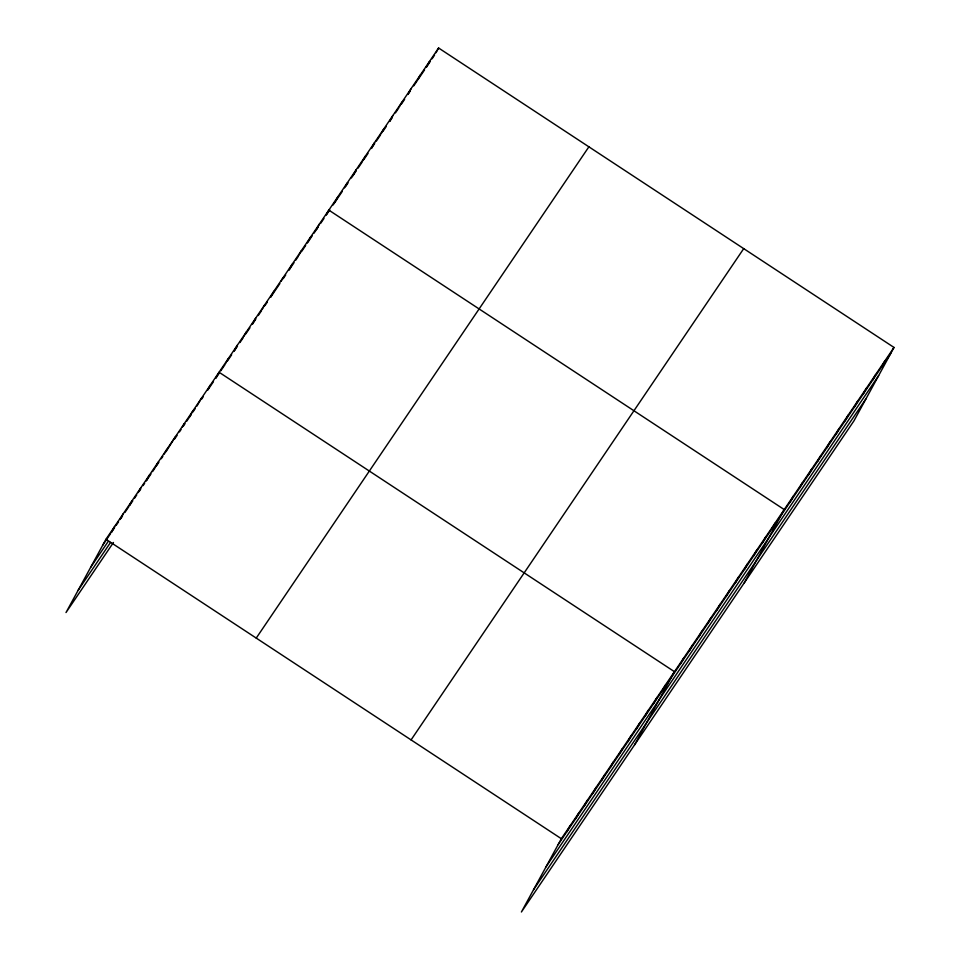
<?xml version="1.0" encoding="UTF-8"?>
<svg xmlns="http://www.w3.org/2000/svg" width="960" height="960" viewBox="0 0 960 960"><rect width="100%" height="100%" fill="white"/><g stroke="black" fill="none" stroke-linecap="round" stroke-linejoin="round"><path stroke-width="1.44" d="M894 347.448L561.348 838.716L521.4 912L854.04 420.72L894 347.448L438.6 48L105.96 539.28L66 612.552L113.46 542.472M114.66 526.428L111.432 532.344L114.6 527.664M120.132 519.492L123.36 513.576M129.48 505.464L132.06 500.724M138.18 492.612L140.76 487.884M149.46 475.032L146.232 480.948L150.984 473.94M155.58 466.92L158.16 462.18M164.28 454.068L166.86 449.328M175.56 436.488L166.008 451.74M182.328 427.188L184.26 423.636M189.732 416.7L192.96 410.784M201.66 397.944L196.848 406.188M207.78 389.82L210.36 385.092M225.624 363.468L228.204 358.728M237.348 345.216L234.132 351.132L237.456 346.224M243.924 336.444L246.504 331.716M255.648 318.204L252.42 324.12L255.756 319.2M262.212 309.42L264.792 304.692M273.948 291.18L270.72 297.096L279.864 283.584M281.16 281.22L283.092 277.668M292.236 264.156L289.02 270.072L294 262.704M298.812 255.384L301.392 250.656M307.308 243.06L310.536 237.144M316.452 229.548L319.68 223.632M326.256 214.848L328.836 210.12L784.224 509.568L744.264 582.84M334.752 202.524L337.98 196.608M344.544 187.836L347.124 183.096M353.052 175.5L356.268 169.596M362.844 160.812L365.424 156.084M374.568 142.572L371.34 148.488L374.676 143.568M381.132 133.788L383.712 129.06M392.868 115.548L389.64 121.464L392.136 117.78M399.432 106.776L402.012 102.036M411.156 88.536L407.94 94.44L410.424 90.756M417.732 79.752L420.312 75.024M429.456 61.512L426.228 67.428L430.392 61.284M436.02 52.728L438.6 48M566.832 831.78L570.048 825.876M575.52 818.94L578.748 813.024M584.22 806.088L587.448 800.172M592.92 793.236L596.148 787.32M601.62 780.396L604.848 774.48M610.32 767.544L613.548 761.628M619.02 754.692L622.248 748.776M627.72 741.84L630.948 735.924M636.42 729L639.648 723.084M645.12 716.148L648.348 710.232M653.82 703.296L657.048 697.38M662.52 690.444L665.748 684.54M634.5 744.972L674.448 671.688L219.06 372.24L215.832 378.156L219.156 373.248M680.376 664.092L683.592 658.176M689.52 650.58L692.748 644.664M698.664 637.068L701.892 631.152M707.82 623.556L711.036 617.64M716.964 610.056L720.192 604.14M726.108 596.544L729.336 590.628M735.264 583.032L738.48 577.116M744.408 569.52L747.636 563.604M753.552 556.008L756.78 550.092M762.696 542.496L765.924 536.58M771.852 528.996L775.08 523.08M790.14 501.972L793.368 496.056M799.296 488.46L802.512 482.544M808.44 474.948L811.668 469.032M817.584 461.436L820.812 455.52M826.74 447.924L829.956 442.02M835.884 434.424L839.112 428.508M845.028 420.912L848.256 414.996M854.184 407.4L857.4 401.484M863.328 393.888L866.556 387.972M872.472 380.376L875.7 374.46M881.616 366.864L884.844 360.96M102.732 545.184L110.64 533.508M116.184 525.336L118.548 521.832M120.924 518.328L122.508 515.988M124.884 512.484L128.832 506.64M129.624 505.476L132.792 500.808M134.376 498.468L136.74 494.964M139.116 491.46L140.7 489.12M143.076 485.616L144.648 483.288M152.556 471.6L154.932 468.096M156.516 465.756L158.892 462.252M161.256 458.748L162.84 456.42M174.708 438.9L177.084 435.396M179.448 431.892L181.032 429.552M183.408 426.048L184.992 423.708M186.564 421.38L191.316 414.372M192.9 412.032L195.264 408.528M201.6 399.18L203.184 396.84M207.924 389.832L213.456 381.66M220.824 370.788L224.976 364.644M227.472 360.96L231.636 354.816M239.952 342.54L243.276 337.632M245.772 333.936L249.924 327.804M258.24 315.516L261.576 310.608M264.9 305.688L267.396 302.004M283.188 278.676L285.684 274.992M295.668 260.256L298.164 256.56M301.488 251.652L305.652 245.508M308.136 241.824L312.3 235.692M313.968 233.232L318.12 227.088M320.616 223.404L323.94 218.496M326.436 214.812L329.76 209.892M333.096 204.984L342.24 191.472M345.564 186.564L348.06 182.88M351.384 177.96L356.376 170.592M358.044 168.132L362.196 162M363.864 159.54L368.016 153.396M376.332 141.12L380.496 134.976M382.992 131.292L386.316 126.384M395.46 112.872L398.784 107.952M401.28 104.268L404.604 99.36M413.76 85.848L417.084 80.94M417.912 79.704L424.572 69.876M432.048 58.824L434.544 55.14M90.612 567.42L108.012 541.728M78.132 590.328L110.556 542.436M256.236 638.088L588.888 146.82M411.072 739.908L743.712 248.628M558.132 844.632L890.772 353.364M546 866.868L878.652 375.588M533.52 889.764L866.16 398.496M105.96 539.28L561.348 838.716"/></g></svg>
